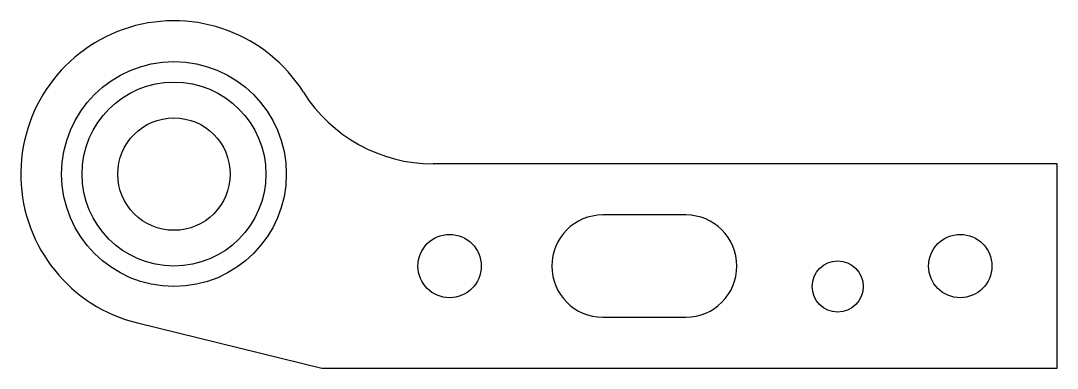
# Model space of a CAD drawing. Extents: x -1329 to -1227, y -2 to 32.
import ezdxf

# ---------------------------------------------------------------- set-up
doc = ezdxf.new("R2010")
doc.units = 0
doc.header["$MEASUREMENT"] = 0
doc.layers.add('STANDARD', color=18, linetype='CONTINUOUS')

msp = doc.modelspace()

# ---------------------------------------------------------------- linework, layer by layer
at = {"layer": 'STANDARD'}
for p, q in [((-1227.01, 17.6), (-1288.13, 17.6)), ((-1227.01, -2.4), (-1227.01, 17.6)), ((-1263.38, 12.6), (-1271.51, 12.6)), ((-1317.08, 2.03), (-1299.01, -2.4)), ((-1271.51, 2.6), (-1263.38, 2.6)), ((-1299.01, -2.4), (-1227.01, -2.4))]:
    msp.add_line(p, q, dxfattribs=at)
for centre, radius in [((-1313.5, 16.6), 11), ((-1313.5, 16.6), 9), ((-1313.5, 16.6), 5.5), ((-1286.51, 7.6), 3.1), ((-1236.51, 7.6), 3.1), ((-1248.51, 5.6), 2.5)]:
    msp.add_circle(centre, radius, dxfattribs=at)
for centre, radius, start, end in [((-1313.5, 16.6), 15, 32.231, 256.2186), ((-1288.13, 32.6), 15, 212.231, 270), ((-1271.51, 7.6), 5, 90, 270), ((-1263.38, 7.6), 5, 270, 90)]:
    msp.add_arc(centre, radius, start, end, dxfattribs=at)

doc.saveas('drawing.dxf')
